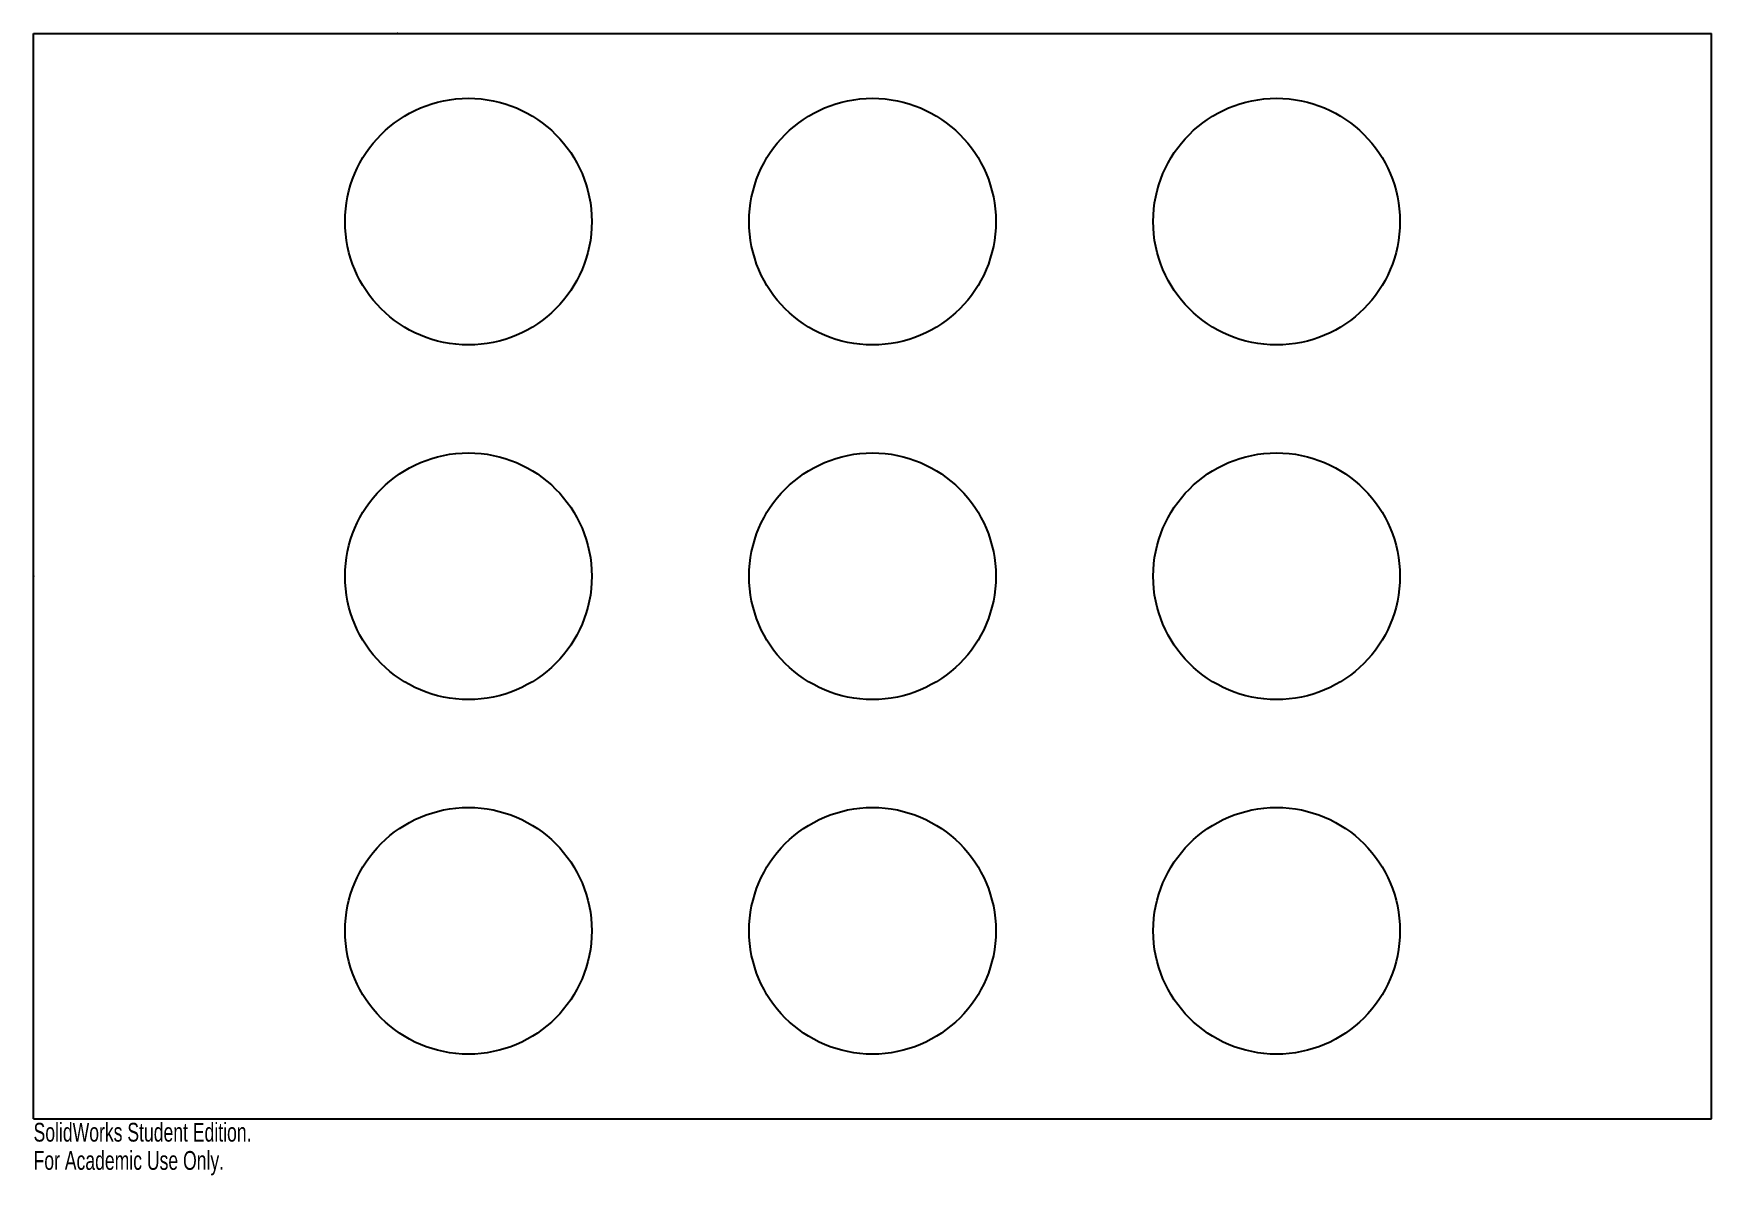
# Model space of a CAD drawing. Header units: inches. Extents: x 0 to 17, y -0.6 to 11.
import ezdxf

# ---------------------------------------------------------------- set-up
doc = ezdxf.new("R2010")
doc.units = ezdxf.units.IN
doc.header["$MEASUREMENT"] = 0
doc.header["$PDSIZE"] = -1
doc.styles.add('SLDTEXTSTYLE0', font='TXT', dxfattribs={"width": 0.7})

msp = doc.modelspace()

# ---------------------------------------------------------------- linework, layer by layer
at = {"color": 7, "linetype": 'Continuous'}
for p, q in [((0, 0), (0, 11)), ((0, 11), (17, 11)), ((0, 11), (8.5, 11)), ((17, 0), (17, 11)), ((0, 0), (17, 0))]:
    msp.add_line(p, q, dxfattribs=at)
for centre in [(4.406, 9.094), (8.5, 9.094), (12.594, 9.094), (4.406, 5.5), (8.5, 5.5), (12.594, 5.5), (12.594, 5.5), (4.406, 1.906), (8.5, 1.906), (12.594, 1.906)]:
    msp.add_circle(centre, 1.25, dxfattribs=at)
for p in [(3.688, 11), (0, 5.5)]:
    msp.add_point(p, dxfattribs=at)

# ---------------------------------------------------------------- texts
at = {"color": 7, "linetype": 'Continuous', "char_height": 0.1903, "attachment_point": 1, "style": 'SLDTEXTSTYLE0'}
for s, insert in [('SolidWorks Student Edition.', (0, -0.04)), ('For Academic Use Only.', (0, -0.326))]:
    msp.add_mtext(s, dxfattribs=dict(at, insert=insert))

doc.saveas('drawing.dxf')
